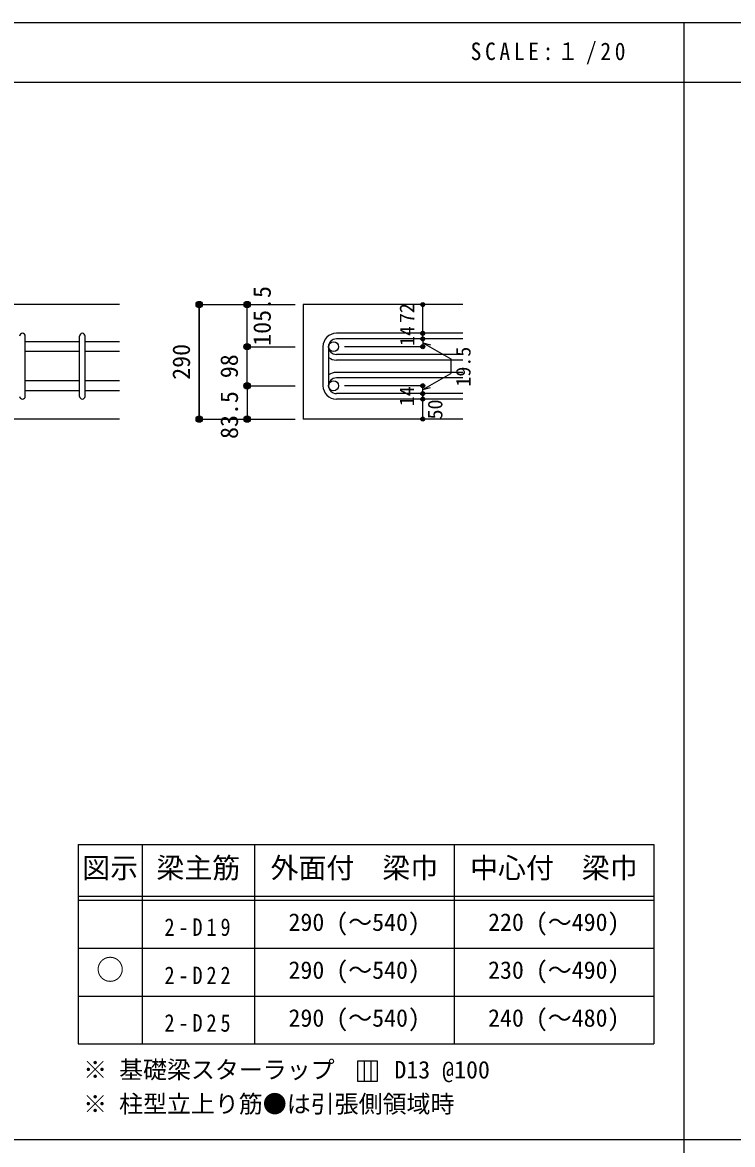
# Model space of a CAD drawing. Units: millimetres at full size, sheet at 1:20; details may follow other scales. Extents: x -3982 to 3969, y -2797 to 2801.
# Drawn here: x -2407 to -628, y -10 to 2801 of the extents above; entities that cross this region are included whole.
import ezdxf
from ezdxf.enums import TextEntityAlignment as Align

# ---------------------------------------------------------------- set-up
doc = ezdxf.new("R2010")
doc.units = ezdxf.units.MM
doc.header["$LTSCALE"] = 20
doc.header["$PDMODE"] = 32
doc.header["$PDSIZE"] = 10
for name, color, linetype in [('6-1_躯体線', 2, 'Continuous'), ('6-5_梁主筋', 7, 'Continuous'), ('6-6_S.T.P.', 7, 'Continuous'), ('6-7_文字', 7, 'Continuous'), ('6-D_寸法', 4, 'Continuous'), ('6-E_枠', 7, 'Continuous'), ('F-0_枠', 6, 'Continuous')]:
    doc.layers.add(name, color=color, linetype=linetype)
doc.styles.add('ＭＳ ゴシック', font='')
doc.styles.get('ＭＳ ゴシック').set_extended_font_data('MS Gothic')

msp = doc.modelspace()

# ---------------------------------------------------------------- linework, layer by layer
at = {"layer": '6-1_躯体線'}
for p, q in [((-2163.87, 2094.12), (-3163.87, 2094.12)), ((-1303.87, 2094.12), (-1703.87, 2094.12)), ((-1703.87, 2094.12), (-1703.87, 1807.12)), ((-2163.87, 1807.12), (-2563.87, 1807.12)), ((-1303.87, 1807.12), (-1703.87, 1807.12))]:
    msp.add_line(p, q, dxfattribs=at)
at = {"layer": '6-5_梁主筋'}
for p, q in [((-2263.87, 2001.07), (-2399.87, 2001.07)), ((-2163.87, 2001.07), (-2249.87, 2001.07)), ((-2263.87, 1976.07), (-2399.87, 1976.07)), ((-2163.87, 1976.07), (-2249.87, 1976.07)), ((-2263.87, 1903.12), (-2399.87, 1903.12)), ((-2163.87, 1903.12), (-2249.87, 1903.12)), ((-2263.87, 1878.12), (-2399.87, 1878.12)), ((-2163.87, 1878.12), (-2249.87, 1878.12))]:
    msp.add_line(p, q, dxfattribs=at)
at = {"layer": '6-5_梁主筋', "color": 3}
for centre in [(-1627.37, 1988.57), (-1627.37, 1890.62)]:
    msp.add_circle(centre, 12.5, dxfattribs=at)
at = {"layer": '6-6_S.T.P.'}
for p, q in [((-2399.87, 1864.12), (-2399.87, 2014.68)), ((-2263.87, 1864.12), (-2263.87, 2014.68)), ((-2249.87, 1864.12), (-2249.87, 2014.68)), ((-1303.87, 2022.07), (-1620.37, 2022.07)), ((-1303.87, 2008.07), (-1620.37, 2008.07)), ((-1653.87, 1988.57), (-1653.87, 1890.62)), ((-1639.87, 1988.57), (-1639.87, 1890.62)), ((-1303.87, 1969.07), (-1620.37, 1969.07)), ((-1303.87, 1955.07), (-1620.37, 1955.07)), ((-1303.87, 1924.12), (-1620.37, 1924.12)), ((-1303.87, 1910.12), (-1620.37, 1910.12)), ((-1303.87, 1871.12), (-1620.37, 1871.12)), ((-1303.87, 1857.12), (-1620.37, 1857.12))]:
    msp.add_line(p, q, dxfattribs=at)
for centre, radius, start, end in [((-2406.87, 2015.07), 7, 0, 180), ((-2256.87, 2015.07), 7, 0, 180), ((-1620.37, 1988.57), 33.5, 90, 180), ((-1620.37, 1988.57), 19.5, 90, 180), ((-1620.37, 1988.57), 19.5, 180, 270), ((-1620.37, 1988.57), 33.5, 234.40235, 270), ((-1620.37, 1890.62), 33.5, 90, 125.59765), ((-1620.37, 1890.62), 33.5, 180, 270), ((-1620.37, 1890.62), 19.5, 90, 180), ((-1620.37, 1890.62), 19.5, 180, 270), ((-2406.87, 1864.12), 7, 180, 0), ((-2256.87, 1864.12), 7, 180, 0)]:
    msp.add_arc(centre, radius, start, end, dxfattribs=at)
at = {"layer": '6-7_文字'}
for p, q in [((-1550.55, 198.79), (-1550.55, 148.79)), ((-1533.89, 198.79), (-1533.89, 148.79))]:
    msp.add_line(p, q, dxfattribs=at)
msp.add_lwpolyline([(-1567.22, 148.79), (-1517.22, 148.79), (-1517.22, 198.79), (-1567.22, 198.79)], close=True, dxfattribs=at)
at = {"layer": '6-D_寸法'}
for p, q in [((-1963.87, 2094.12), (-1843.87, 2094.12)), ((-1963.87, 2094.12), (-1843.87, 2094.12)), ((-1963.87, 2094.12), (-1843.87, 2094.12)), ((-1963.87, 2094.12), (-1963.87, 1807.12)), ((-1963.87, 2094.12), (-1963.87, 1807.12)), ((-1963.87, 1807.12), (-1963.87, 2094.12)), ((-1843.87, 2094.12), (-1723.87, 2094.12)), ((-1843.87, 1988.57), (-1843.87, 2094.12)), ((-1403.87, 2022.07), (-1403.87, 2094.12)), ((-1403.87, 2008.07), (-1403.87, 2022.07)), ((-1403.87, 2008.07), (-1403.87, 1988.57)), ((-1403.87, 1998.32), (-1333.81, 1957.87)), ((-1403.87, 1998.32), (-1384.55, 1993.15)), ((-1843.87, 1988.57), (-1723.87, 1988.57)), ((-1843.87, 1890.62), (-1843.87, 1988.57)), ((-1403.87, 1988.57), (-1599.95, 1988.57)), ((-1333.81, 1957.87), (-1333.81, 1921.32)), ((-1403.87, 1880.87), (-1333.81, 1921.32)), ((-1843.87, 1890.62), (-1723.87, 1890.62)), ((-1843.87, 1890.62), (-1843.87, 1807.12)), ((-1403.87, 1890.62), (-1599.95, 1890.62)), ((-1403.87, 1871.12), (-1403.87, 1890.62)), ((-1403.87, 1880.87), (-1384.55, 1886.05)), ((-1403.87, 1857.12), (-1403.87, 1871.12)), ((-1403.87, 1807.12), (-1403.87, 1857.12)), ((-1963.87, 1807.12), (-1843.87, 1807.12)), ((-1843.87, 1807.12), (-1723.87, 1807.12))]:
    msp.add_line(p, q, dxfattribs=at)
for centre, radius in [((-1963.87, 2094.12), 8), ((-1963.87, 2094.12), 7.2), ((-1963.87, 2094.12), 6.4), ((-1963.87, 2094.12), 5.6), ((-1963.87, 2094.12), 4.8), ((-1963.87, 2094.12), 4), ((-1963.87, 2094.12), 3.2), ((-1963.87, 2094.12), 2.4), ((-1963.87, 2094.12), 1.6), ((-1963.87, 2094.12), 0.8), ((-1843.87, 2094.12), 8), ((-1843.87, 2094.12), 7.2), ((-1843.87, 2094.12), 6.4), ((-1843.87, 2094.12), 5.6), ((-1843.87, 2094.12), 4.8), ((-1843.87, 2094.12), 4), ((-1843.87, 2094.12), 3.2), ((-1843.87, 2094.12), 2.4), ((-1843.87, 2094.12), 1.6), ((-1843.87, 2094.12), 0.8), ((-1403.87, 2094.12), 4), ((-1403.87, 2094.12), 3.6), ((-1403.87, 2094.12), 3.2), ((-1403.87, 2094.12), 2.8), ((-1403.87, 2094.12), 2.4), ((-1403.87, 2094.12), 2), ((-1403.87, 2094.12), 1.6), ((-1403.87, 2094.12), 1.2), ((-1403.87, 2094.12), 0.8), ((-1403.87, 2094.12), 0.4), ((-1403.87, 2022.07), 4), ((-1403.87, 2022.07), 3.6), ((-1403.87, 2022.07), 3.2), ((-1403.87, 2022.07), 2.8), ((-1403.87, 2022.07), 2.4), ((-1403.87, 2022.07), 2), ((-1843.87, 1988.57), 8), ((-1843.87, 1988.57), 7.2), ((-1403.87, 2008.07), 4), ((-1403.87, 2008.07), 3.6), ((-1403.87, 2008.07), 3.2), ((-1403.87, 2008.07), 2.8), ((-1403.87, 2008.07), 2.4), ((-1403.87, 2008.07), 2), ((-1403.87, 2022.07), 1.6), ((-1403.87, 2008.07), 1.6), ((-1403.87, 2022.07), 1.2), ((-1403.87, 2008.07), 1.2), ((-1403.87, 2022.07), 0.8), ((-1403.87, 2008.07), 0.8), ((-1403.87, 2022.07), 0.4), ((-1403.87, 2008.07), 0.4), ((-1843.87, 1988.57), 6.4), ((-1843.87, 1988.57), 5.6), ((-1843.87, 1988.57), 4.8), ((-1843.87, 1988.57), 4), ((-1843.87, 1988.57), 3.2), ((-1843.87, 1988.57), 2.4), ((-1843.87, 1988.57), 1.6), ((-1843.87, 1988.57), 0.8), ((-1403.87, 1988.57), 4), ((-1403.87, 1988.57), 3.6), ((-1403.87, 1988.57), 3.2), ((-1403.87, 1988.57), 2.8), ((-1403.87, 1988.57), 2.4), ((-1403.87, 1988.57), 2), ((-1403.87, 1988.57), 1.6), ((-1403.87, 1988.57), 1.2), ((-1403.87, 1988.57), 0.8), ((-1403.87, 1988.57), 0.4), ((-1843.87, 1890.62), 8), ((-1843.87, 1890.62), 7.2), ((-1843.87, 1890.62), 6.4), ((-1843.87, 1890.62), 5.6), ((-1843.87, 1890.62), 4.8), ((-1843.87, 1890.62), 4), ((-1843.87, 1890.62), 3.2), ((-1843.87, 1890.62), 2.4), ((-1843.87, 1890.62), 1.6), ((-1843.87, 1890.62), 0.8), ((-1403.87, 1890.62), 4), ((-1403.87, 1890.62), 3.6), ((-1403.87, 1890.62), 3.2), ((-1403.87, 1890.62), 2.8), ((-1403.87, 1890.62), 2.4), ((-1403.87, 1890.62), 2), ((-1403.87, 1890.62), 1.6), ((-1403.87, 1890.62), 1.2), ((-1403.87, 1890.62), 0.8), ((-1403.87, 1890.62), 0.4), ((-1403.87, 1871.12), 4), ((-1403.87, 1857.12), 4), ((-1403.87, 1871.12), 3.6), ((-1403.87, 1857.12), 3.6), ((-1403.87, 1871.12), 3.2), ((-1403.87, 1857.12), 3.2), ((-1403.87, 1871.12), 2.8), ((-1403.87, 1857.12), 2.8), ((-1403.87, 1871.12), 2.4), ((-1403.87, 1857.12), 2.4), ((-1403.87, 1871.12), 2), ((-1403.87, 1857.12), 2), ((-1403.87, 1871.12), 1.6), ((-1403.87, 1857.12), 1.6), ((-1403.87, 1871.12), 1.2), ((-1403.87, 1857.12), 1.2), ((-1403.87, 1871.12), 0.8), ((-1403.87, 1857.12), 0.8), ((-1403.87, 1871.12), 0.4), ((-1403.87, 1857.12), 0.4), ((-1963.87, 1807.12), 8), ((-1963.87, 1807.12), 7.2), ((-1963.87, 1807.12), 6.4), ((-1963.87, 1807.12), 5.6), ((-1963.87, 1807.12), 4.8), ((-1963.87, 1807.12), 4), ((-1963.87, 1807.12), 3.2), ((-1963.87, 1807.12), 2.4), ((-1963.87, 1807.12), 1.6), ((-1963.87, 1807.12), 0.8), ((-1843.87, 1807.12), 8), ((-1843.87, 1807.12), 7.2), ((-1843.87, 1807.12), 6.4), ((-1843.87, 1807.12), 5.6), ((-1843.87, 1807.12), 4.8), ((-1843.87, 1807.12), 4), ((-1843.87, 1807.12), 3.2), ((-1843.87, 1807.12), 2.4), ((-1843.87, 1807.12), 1.6), ((-1843.87, 1807.12), 0.8), ((-1403.87, 1807.12), 4), ((-1403.87, 1807.12), 3.6), ((-1403.87, 1807.12), 3.2), ((-1403.87, 1807.12), 2.8), ((-1403.87, 1807.12), 2.4), ((-1403.87, 1807.12), 2), ((-1403.87, 1807.12), 1.6), ((-1403.87, 1807.12), 1.2), ((-1403.87, 1807.12), 0.8), ((-1403.87, 1807.12), 0.4)]:
    msp.add_circle(centre, radius, dxfattribs=at)
at = {"layer": '6-D_寸法', "color": 7}
for p in [(-1963.87, 2094.12), (-1843.87, 2094.12), (-1403.87, 2094.12), (-1403.87, 2022.07), (-1403.87, 2008.07), (-1843.87, 1988.57), (-1403.87, 1988.57), (-1843.87, 1890.62), (-1403.87, 1890.62), (-1403.87, 1890.62), (-1403.87, 1871.12), (-1403.87, 1857.12), (-1963.87, 1807.12), (-1843.87, 1807.12), (-1403.87, 1807.12)]:
    msp.add_point(p, dxfattribs=at)
at = {"layer": '6-E_枠', "color": 3}
for p, q in [((-2267.02, 741.85), (-2267.02, 241.85)), ((-2267.02, 741.85), (-825.33, 741.85)), ((-825.33, 741.85), (-825.33, 241.85)), ((-2267.02, 241.85), (-825.33, 241.85))]:
    msp.add_line(p, q, dxfattribs=at)
at = {"layer": '6-E_枠'}
for p, q in [((-2107.02, 741.85), (-2107.02, 241.85)), ((-1825.33, 741.85), (-1825.33, 241.85)), ((-1325.33, 741.85), (-1325.33, 241.85)), ((-2267.02, 611.85), (-825.33, 611.85)), ((-2267.02, 601.85), (-825.33, 601.85)), ((-2267.02, 481.85), (-825.33, 481.85)), ((-2267.02, 361.85), (-825.33, 361.85))]:
    msp.add_line(p, q, dxfattribs=at)
at = {"layer": 'F-0_枠'}
msp.add_line((-3981.92, 2800.77), (3969.4, 2800.77), dxfattribs=at)
at = {"layer": 'F-0_枠', "color": 2}
for p, q in [((-749.76, 2800.77), (-749.76, -2796.83)), ((-3981.92, 2650.77), (2482.4, 2650.77)), ((2482.4, 1.97), (-3981.92, 1.97))]:
    msp.add_line(p, q, dxfattribs=at)

# ---------------------------------------------------------------- texts
at = {"layer": '6-7_文字', "color": 2, "style": 'ＭＳ ゴシック'}
for s, p in [('図示', (-2257.02, 641.85)), ('梁主筋', (-2071.17, 641.85)), ('外面付\u3000梁巾', (-1785.33, 641.85)), ('中心付\u3000梁巾', (-1285.33, 641.85)), ('○', (-2222.02, 386.85))]:
    msp.add_text(s, height=51.32, dxfattribs=at).set_placement(p, align=Align.BOTTOM_LEFT)
at = {"layer": '6-7_文字', "style": 'ＭＳ ゴシック'}
for s, p in [('290 (～540)', (-1740.33, 511.85)), ('220 (～490)', (-1240.33, 511.85)), ('290 (～540)', (-1740.33, 391.85)), ('230 (～490)', (-1240.33, 391.85)), ('290 (～540)', (-1740.33, 271.85)), ('240 (～480)', (-1240.33, 271.85)), ('※ 基礎梁スターラップ     D13 @100', (-2254.64, 142.13)), ('※ 柱型立上り筋●は引張側領域時', (-2254.64, 56.45))]:
    msp.add_text(s, height=43.99, dxfattribs=at).set_placement(p, align=Align.BOTTOM_LEFT)
at = {"layer": '6-7_文字', "color": 2, "insert": (-1283.99, 2695.77), "char_height": 43.99, "attachment_point": 7, "style": 'ＭＳ ゴシック'}
msp.add_mtext('\\T1.34;\\W0.9;SCALE:１/20', dxfattribs=at)
at = {"layer": '6-7_文字', "char_height": 43.99, "attachment_point": 7, "style": 'ＭＳ ゴシック'}
for s, insert in [('\\T1.38;\\W0.85;2-D19', (-2051.17, 511.85)), ('\\T1.38;\\W0.85;2-D22', (-2051.17, 391.85)), ('\\T1.38;\\W0.85;2-D25', (-2051.17, 271.85))]:
    msp.add_mtext(s, dxfattribs=dict(at, insert=insert))
at = {"layer": '6-D_寸法', "style": 'ＭＳ ゴシック'}
for s, height, p in [('105.5', 43.99, (-1771.49, 1990.8)), ('72', 36.66, (-1414.4, 2047.69)), ('14', 36.66, (-1413.87, 1990.15)), ('290', 43.99, (-1973.87, 1905.62)), ('19.5', 36.66, (-1273.14, 1888.64)), ('98', 43.99, (-1853.87, 1909.6)), ('14', 36.66, (-1414.53, 1839.45)), ('83.5', 43.99, (-1853.61, 1757.45)), ('50', 36.66, (-1343.79, 1806.33))]:
    msp.add_text(s, height=height, rotation=90, dxfattribs=at).set_placement(p, align=Align.BOTTOM_LEFT)

doc.saveas('drawing.dxf')
